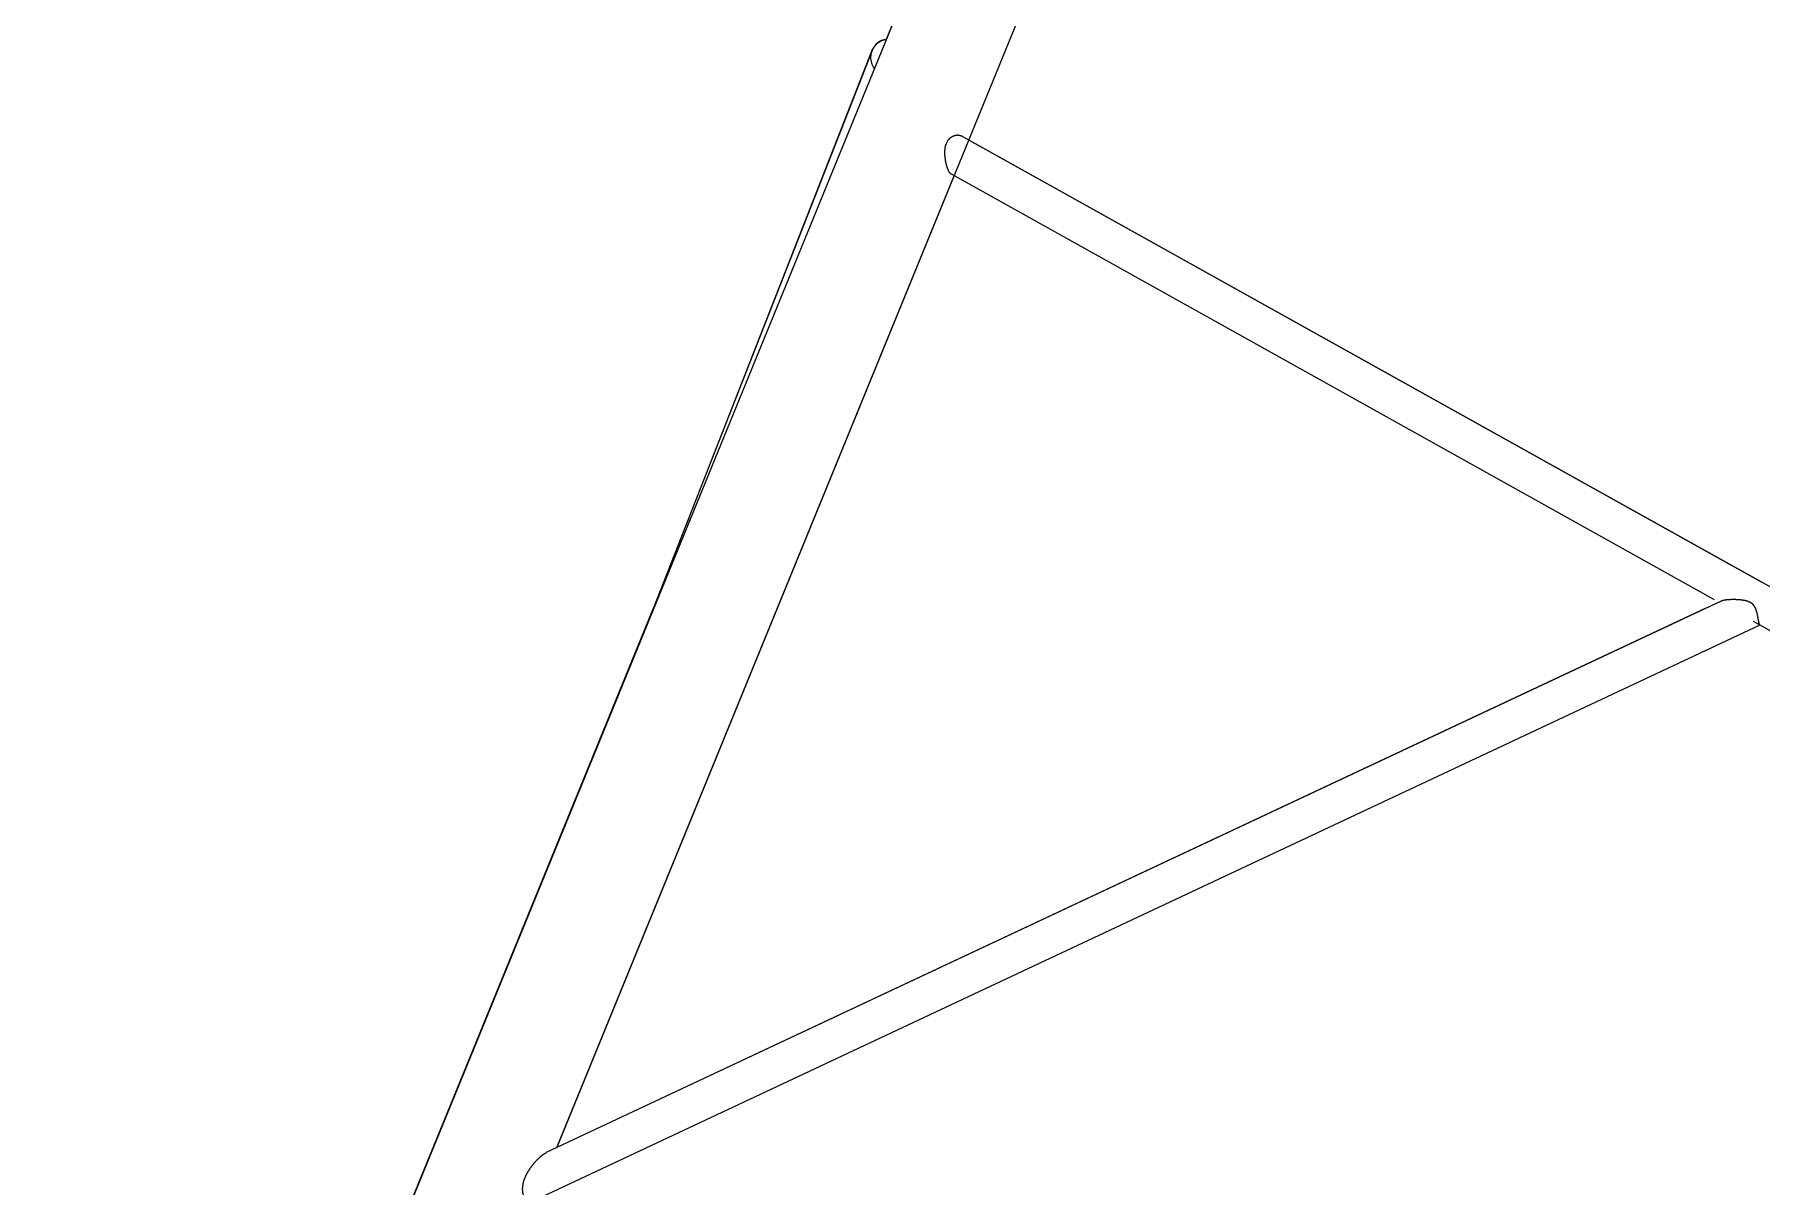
# Model space of a CAD drawing. Header units: millimetres. Extents: x -100 to 224448, y 0 to 22177.
# Drawn here: x 163974.1 to 164200.5, y 17003.5 to 17154.5 of the extents above; entities that cross this region are included whole.
import ezdxf

# ---------------------------------------------------------------- set-up
doc = ezdxf.new("R2010")
doc.units = ezdxf.units.MM
for name, color, linetype in [('Background_0', 7, 'Continuous'), ('Elevation_Gypsum Board', 7, 'Continuous'), ('Viewport border', 7, 'Continuous')]:
    doc.layers.add(name, color=color, linetype=linetype)

# ---------------------------------------------------------------- blocks, each defined once
blk = doc.blocks.new("CC'__section__..%5CMainBuilding.dwg", base_point=(1833.26, -9100))
at = {"layer": 'Elevation_Gypsum Board'}
h = blk.add_hatch(dxfattribs=at)
h.set_pattern_fill('DOTS2', color=256, scale=30, style=0)
h.paths.add_polyline_path([(9941.4, 8440), (9962.76, 8440), (9962.76, 8420), (9941.4, 8420), (9941.4, 7749.99), (11128.5, 7750), (11222.46, 7979.67), (11226.88, 7990.95), (11250.96, 8052.42), (11250.97, 8052.45, -0.08931), (11251.41, 8053.14, -0.175472), (11252.81, 8053.87), (11278.43, 8116.48), (11276.45, 8116.53), (11276.46, 8116.91), (11276.57, 8121.03), (11276.75, 8121.03), (11276.78, 8121.48), (11017.28, 8492.05), (11017.28, 8498.19), (11552.7, 8110.09), (11552.7, 8104.18), (11479.63, 8111.83), (11479.45, 8107.78), (11479.43, 8107.33), (11477.46, 8107.42), (11595.3, 7750), (11862.76, 7750), (11862.76, 8420), (11712.76, 8420), (11712.76, 8440), (13212.76, 8440), (13212.76, 8420), (13062.76, 8420), (13062.76, 8360), (13062.76, 8322.29), (13062.76, 7749.99), (13330.23, 7750), (13448.07, 8107.42), (13446.09, 8107.33), (13446.07, 8107.78), (13445.89, 8111.83), (13372.82, 8104.18), (13372.82, 8110.09), (13545.3, 8121.37), (13545.3, 8280), (13571.87, 8280), (13696.76, 8280), (13783.3, 8280), (13783.3, 8463.09), (13826.48, 8354.61), (13908.24, 8498.19), (13908.24, 8492.05), (13829.33, 8347.47), (13856.19, 8280), (14334.68, 8280, -0.198912), (14344.35, 8268.28, -0.198912), (14348.36, 8240), (14348.36, 8200), (14412.57, 8200, -0.198912), (14420.1, 8197.07, -0.198912), (14423.21, 8190), (14423.21, 8070, -0.198912), (14420.1, 8062.93, -0.198912), (14412.57, 8060), (14423.21, 8060), (14423.21, 7880), (14314.16, 7880), (14314.16, 7750), (15248.83, 7750), (15248.84, 7880), (15248.84, 8280), (15363.84, 8280), (15398.84, 8280), (15398.84, 8577.36), (15965.51, 8577.36), (16052.4, 8577.36), (16052.4, 10445), (9941.4, 10445)])
h = blk.add_hatch(dxfattribs=at)
h.set_pattern_fill('DOTS2', color=256, scale=30, style=0)
h.paths.add_polyline_path([(11367.55, 7982.74), (11484.65, 8037.69), (11461.64, 8107.5, -0.170435), (11459.44, 8107.78), (11459.44, 8112.35), (11459.64, 8112.45), (11459.66, 8112.85), (11296.56, 8120.64), (11296.55, 8120.19), (11296.74, 8120.08), (11296.42, 8115.52, -0.170443), (11294.21, 8115.39), (11263.64, 8040.66)])
h = blk.add_hatch(dxfattribs=at)
h.set_pattern_fill('DOTS2', color=256, scale=30, style=0)
h.paths.add_polyline_path([(11206.84, 7901.77), (11144.76, 7750), (11579.5, 7750), (11535.53, 7883.36), (11367.37, 7977.11)])
at = {"layer": 'Background_0', "extrusion": (0, 1, 0)}
for p, q in [((11278.46, 8116.5), (11128.56, 7750)), ((11209.63, 7908.61), (11294.21, 8115.39)), ((11278.43, 8116.48), (11252.81, 8053.86)), ((11263.64, 8040.66), (11294.21, 8115.39)), ((11263.64, 8040.66), (11294.21, 8115.39)), ((11263.64, 8040.66), (11294.21, 8115.39)), ((11263.64, 8040.66), (11294.21, 8115.39)), ((11263.64, 8040.66), (11294.21, 8115.39)), ((11250.96, 8052.42), (11222.46, 7979.65)), ((11250.99, 8052.42), (11226.88, 7990.95)), ((11533.61, 7890.16), (11262.64, 8041.22)), ((11367.55, 7982.74), (11263.64, 8040.66)), ((11367.55, 7982.74), (11263.64, 8040.66)), ((11367.55, 7982.74), (11263.64, 8040.66)), ((11367.55, 7982.74), (11263.64, 8040.66)), ((11367.55, 7982.74), (11263.64, 8040.66)), ((11367.55, 7982.74), (11263.64, 8040.66)), ((11367.55, 7982.74), (11263.64, 8040.66)), ((11367.55, 7982.74), (11263.64, 8040.66)), ((11367.55, 7982.74), (11263.64, 8040.66)), ((11367.55, 7982.74), (11263.64, 8040.66)), ((11367.55, 7982.74), (11263.64, 8040.66)), ((11209.65, 7908.64), (11261.74, 8036)), ((11209.65, 7908.64), (11261.74, 8036)), ((11209.65, 7908.64), (11261.74, 8036)), ((11209.65, 7908.64), (11261.74, 8036)), ((11209.65, 7908.64), (11261.74, 8036)), ((11261.32, 8036.24), (11361.36, 7980.47)), ((11226.88, 7990.95), (11222.33, 7979.35)), ((11227.02, 7990.9), (11227.07, 7990.88)), ((11222.47, 7979.7), (11128.5, 7750)), ((11362.26, 7980.24), (11208.26, 7907.96)), ((11360.25, 7979.31), (11209.65, 7908.64)), ((11360.25, 7979.31), (11209.65, 7908.64)), ((11360.25, 7979.31), (11209.65, 7908.64)), ((11360.25, 7979.31), (11209.65, 7908.64)), ((11360.25, 7979.31), (11209.65, 7908.64)), ((11360.25, 7979.31), (11209.65, 7908.64)), ((11206.29, 7901.52), (11367.4, 7977.12)), ((11366.45, 7977.62), (11535.54, 7883.36))]:
    blk.add_line(p, q, dxfattribs=at)
at = {"layer": 'Background_0'}
for centre, start, end in [((11253.11, 8051.58), 97.4123, 157.6365), ((11253.11, 8051.58), 97.4123, 157.6365), ((11253.11, 8051.58), 97.4123, 157.6365), ((11253.11, 8051.58), 97.4123, 157.6365), ((11253.11, 8051.57), 96.6825, 157.6159), ((11253.11, 8051.58), 97.2935, 157.6332)]:
    blk.add_arc(centre, 2.31, start, end, dxfattribs=at)
at = {"layer": 'Background_0', "extrusion": (0, 0, -1)}
for centre, radius, start, end in [((-11253.14, 8051.58), 2.31, 22.3525, 82.4339), ((-11253.37, 8051.49), 2.55, 325.3814, 1.9388), ((-11262.84, 8039.34), 2.3, 7.262, 37.2268)]:
    blk.add_arc(centre, radius, start, end, dxfattribs=at)
at = {"layer": 'Background_0'}
for points, degree, knots in [([(11250.82, 8051.57), (11250.83, 8051.72), (11250.84, 8051.86), (11250.9, 8052.14), (11250.94, 8052.29), (11250.99, 8052.42)], 3, [14.5842378, 14.5842378, 14.5842378, 14.5842378, 14.9967974, 14.9967974, 15.4474929, 15.4474929, 15.4474929, 15.4474929]), ([(11261.01, 8040.73), (11261.05, 8040.78), (11261.09, 8040.83), (11261.14, 8040.87), (11261.18, 8040.92), (11261.35, 8041.07), (11261.49, 8041.15), (11261.62, 8041.22), (11261.75, 8041.27), (11262.01, 8041.33), (11262.14, 8041.35), (11262.27, 8041.34), (11262.42, 8041.32), (11262.56, 8041.27), (11262.58, 8041.25), (11262.61, 8041.24), (11262.63, 8041.23)], 5, [8.659882, 8.659882, 8.659882, 8.659882, 8.659882, 8.659882, 9.023068, 9.023068, 9.023068, 9.023068, 9.998836, 9.998836, 9.998836, 9.998836, 11.015799, 11.015799, 11.015799, 11.277345, 11.277345, 11.277345, 11.277345, 11.277345, 11.277345]), ([(11261.32, 8036.24), (11261.27, 8036.26), (11261.23, 8036.3), (11261.18, 8036.35), (11261.14, 8036.41), (11261.04, 8036.57), (11260.98, 8036.7), (11260.91, 8036.85), (11260.85, 8037.01), (11260.74, 8037.37), (11260.69, 8037.57), (11260.64, 8037.77), (11260.61, 8037.98), (11260.55, 8038.38), (11260.53, 8038.58), (11260.51, 8038.79), (11260.51, 8039.03), (11260.52, 8039.26), (11260.52, 8039.27), (11260.52, 8039.29), (11260.52, 8039.3)], 5, [3.110794, 3.110794, 3.110794, 3.110794, 3.110794, 3.110794, 3.825638, 3.825638, 3.825638, 3.825638, 4.918628, 4.918628, 4.918628, 4.918628, 6.011619, 6.011619, 6.011619, 6.011619, 7.02946, 7.02946, 7.02946, 7.102525, 7.102525, 7.102525, 7.102525, 7.102525, 7.102525]), ([(11226.88, 7990.95), (11226.9, 7990.95), (11226.92, 7990.94), (11226.94, 7990.93), (11226.96, 7990.92), (11226.99, 7990.91), (11227.01, 7990.9), (11227.02, 7990.9)], 3, [2.7931136, 2.7931136, 2.7931136, 2.7931136, 2.8925958, 2.9423369, 2.992078, 3.0418192, 3.1413014, 3.1413014, 3.1413014, 3.1413014]), ([(11366.75, 7979.35), (11366.74, 7979.37), (11366.73, 7979.39), (11366.72, 7979.41), (11366.63, 7979.59), (11366.51, 7979.75), (11366.39, 7979.87), (11366.25, 7979.97), (11365.9, 7980.17), (11365.67, 7980.25), (11365.44, 7980.31), (11365.2, 7980.35), (11364.71, 7980.41), (11364.46, 7980.43), (11364.22, 7980.44), (11363.99, 7980.44), (11363.52, 7980.44), (11363.23, 7980.43), (11362.96, 7980.4), (11362.72, 7980.37), (11362.47, 7980.31), (11362.41, 7980.29), (11362.36, 7980.28), (11362.31, 7980.26), (11362.27, 7980.24)], 5, [12.731535, 12.731535, 12.731535, 12.731535, 12.731535, 12.731535, 12.847601, 12.847601, 12.847601, 13.690989, 13.690989, 13.690989, 13.690989, 14.877023, 14.877023, 14.877023, 14.877023, 16.063056, 16.063056, 16.063056, 16.063056, 17.507679, 17.507679, 17.507679, 17.507679, 17.952448, 17.952448, 17.952448, 17.952448, 17.952448, 17.952448]), ([(11367.35, 7977.12), (11367.35, 7977.12), (11367.35, 7977.13), (11367.35, 7977.13), (11367.33, 7977.14), (11367.31, 7977.17), (11367.29, 7977.21), (11367.27, 7977.26), (11367.24, 7977.37), (11367.22, 7977.45), (11367.2, 7977.54), (11367.18, 7977.64), (11367.14, 7977.88), (11367.11, 7978.06), (11367.07, 7978.26), (11367.03, 7978.46), (11366.95, 7978.79), (11366.91, 7978.93), (11366.87, 7979.07), (11366.82, 7979.21), (11366.75, 7979.35)], 5, [17.952448, 17.952448, 17.952448, 17.952448, 17.952448, 17.952448, 18.038118, 18.038118, 18.038118, 18.691232, 18.691232, 18.691232, 18.691232, 19.412575, 19.412575, 19.412575, 19.412575, 20.471551, 20.471551, 20.471551, 20.471551, 21.198872, 21.198872, 21.198872, 21.198872, 21.198872, 21.198872]), ([(11205.19, 7903.53), (11205.19, 7903.54), (11205.19, 7903.54), (11205.19, 7903.55), (11205.19, 7903.56), (11205.22, 7903.8), (11205.26, 7904.03), (11205.33, 7904.26), (11205.4, 7904.48), (11205.74, 7905.3), (11206.1, 7905.89), (11206.51, 7906.44), (11206.94, 7906.91), (11207.47, 7907.41), (11207.61, 7907.54), (11207.76, 7907.66), (11207.95, 7907.79), (11208.13, 7907.9), (11208.17, 7907.92), (11208.21, 7907.94), (11208.25, 7907.96)], 5, [7.993454, 7.993454, 7.993454, 7.993454, 7.993454, 7.993454, 8.032891, 8.032891, 8.032891, 8.032891, 9.165885, 9.165885, 9.165885, 9.165885, 12.676176, 12.676176, 12.676176, 12.676176, 13.918067, 13.918067, 13.918067, 14.273766, 14.273766, 14.273766, 14.273766, 14.273766, 14.273766]), ([(11206.3, 7901.52), (11206.23, 7901.49), (11206.17, 7901.47), (11206.11, 7901.47), (11206.05, 7901.47), (11205.91, 7901.5), (11205.83, 7901.54), (11205.75, 7901.6), (11205.67, 7901.68), (11205.51, 7901.88), (11205.43, 7902), (11205.36, 7902.14), (11205.31, 7902.3), (11205.21, 7902.66), (11205.17, 7902.86), (11205.16, 7903.08), (11205.16, 7903.3), (11205.19, 7903.53)], 5, [4.117019, 4.117019, 4.117019, 4.117019, 4.117019, 4.117019, 4.917825, 4.917825, 4.917825, 4.917825, 5.908861, 5.908861, 5.908861, 5.908861, 6.899897, 6.899897, 6.899897, 6.899897, 7.993454, 7.993454, 7.993454, 7.993454, 7.993454, 7.993454])]:
    blk.add_open_spline(points, degree=degree, knots=knots, dxfattribs=at)
for points, degree in [([(11250.97, 8052.45), (11250.97, 8052.44), (11250.96, 8052.43), (11250.96, 8052.42)], 3), ([(11250.99, 8052.42), (11251, 8052.43), (11251, 8052.44), (11251.01, 8052.45)], 3), ([(11251.41, 8053.15), (11251.41, 8053.15), (11251.41, 8053.15), (11251.41, 8053.15)], 3), ([(11251.41, 8053.15), (11251.41, 8053.15), (11251.41, 8053.15), (11251.41, 8053.15)], 3), ([(11251.41, 8053.15), (11251.41, 8053.15), (11251.41, 8053.15), (11251.41, 8053.15)], 3), ([(11260.52, 8039.3), (11260.53, 8039.37), (11260.53, 8039.43), (11260.54, 8039.5), (11260.55, 8039.56), (11260.56, 8039.63)], 5)]:
    blk.add_open_spline(points, degree=degree, dxfattribs=at)

msp = doc.modelspace()

# ---------------------------------------------------------------- block references
at = {"layer": 'Viewport border'}
msp.add_blockref("CC'__section__..%5CMainBuilding.dwg", (154666.19, 0), dxfattribs=at)

doc.saveas('drawing.dxf')
